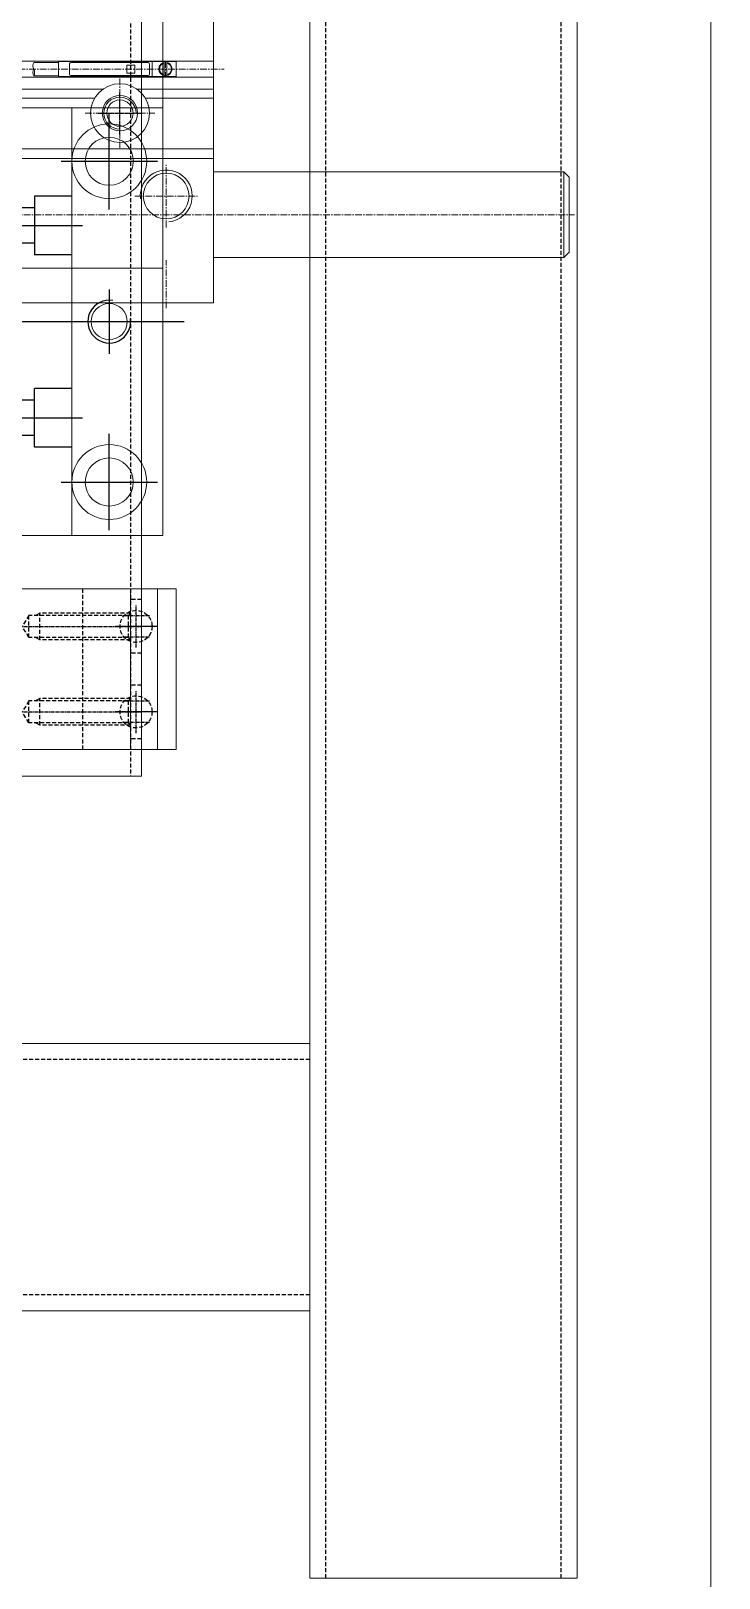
# Model space of a CAD drawing. Header units: millimetres. Extents: x -32759 to 129432, y 390 to 54305.
# Drawn here: x 18615.2 to 18743.9, y 24278.2 to 24567.5 of the extents above; entities that cross this region are included whole.
import ezdxf

# ---------------------------------------------------------------- set-up
doc = ezdxf.new("R2010")
doc.units = ezdxf.units.MM
for name, pattern in [('CENTER', [2, 1.25, -0.25, 0.25, -0.25]), ('DASHED', [19.049999999999997, 12.7, -6.35]), ('HIDDEN', [0.375, 0.25, -0.125])]:
    doc.linetypes.add(name, pattern=pattern)
for name, color, linetype in [('1', 20, 'Continuous'), ('2', 2, 'DASHED'), ('4', 102, 'Continuous'), ('CL', 1, 'CENTER'), ('HL', 2, 'HIDDEN')]:
    doc.layers.add(name, color=color, linetype=linetype)
doc.layers.add('_BODY', color=7, linetype='Continuous', lineweight=13)
doc.styles.get("Standard").update_dxf_attribs({"font": 'arial.ttf'})
doc.dimstyles.new('AM_ISO$0', dxfattribs={"dimtxt": 3.5, "dimasz": 3.5, "dimexe": 1, "dimexo": 1, "dimgap": 1.5, "dimtad": 1, "dimdsep": 46, "dimtxsty": 'Standard', "dimcen": 0, "dimclrd": 256, "dimclre": 256, "dimclrt": 2, "dimadec": 0, "dimazin": 2, "dimtp": 0.1, "dimtm": 0.1, "dimtfac": 0.71, "dimtdec": 3, "dimtmove": 0, "dimatfit": 3, "dimfxl": 1, "dimlwd": -1, "dimlwe": -1, "dimarcsym": 1})

# ---------------------------------------------------------------- blocks, each defined once
blk = doc.blocks.new('A$C47CB2BA3')
at = {"color": 150}
for p, q in [((3.999995988277078, 79.99999733474759), (3.999995988277078, -2.6652560337e-06)), ((143.9999959882771, 79.99999733474395), (3.999995988277078, 79.99999733474395)), ((20.99999598827708, 79.99999733474395), (20.99999598827708, -2.6652560337e-06)), ((33.99999598827708, 79.99999733474395), (33.99999598827708, -2.6652560337e-06)), ((113.9999959882771, 79.99999733474395), (113.9999959882771, -2.6652560337e-06)), ((126.999995988277, 79.99999733474395), (126.999995988277, -2.6652560337e-06)), ((143.9999959882771, 79.99999733474759), (143.9999959882752, -2.6652560337e-06)), ((143.9999959882771, -2.6652560337e-06), (3.999995988277078, -2.6652560337e-06))]:
    blk.add_line(p, q, dxfattribs=at)
for centre, radius in [((13.99999598827708, 69.99999733474395), 7), ((133.999995988277, 69.99999733474395), 7), ((13.99999598827708, 69.99999733474395), 4.5), ((133.999995988277, 69.99999733474395), 4.5), ((13.99999598827708, 39.99999733474396), 3.375), ((133.999995988277, 39.99999733474761), 3.375), ((13.99999598827708, 9.999997334743966), 7), ((13.99999598827708, 9.999997334743966), 4.5), ((133.999995988277, 9.999997334743966), 7), ((133.999995988277, 9.999997334743966), 4.5)]:
    blk.add_circle(centre, radius, dxfattribs=at)
at = {"layer": '1'}
for p, q in [((13.99999598827708, 78.99999733474395), (13.99999598827708, 60.99999733474397)), ((73.99999598827708, 79.99999733474395), (73.99999598827708, -2.6652560337e-06)), ((133.999995988277, 78.99999733474395), (133.999995988277, 60.99999733474397)), ((22.99999598827708, 69.99999733474395), (4.999995988277078, 69.99999733474395)), ((124.9999959882771, 69.99999733474395), (142.9999959882771, 69.99999733474395)), ((35.99999598827708, 57.99999733474397), (18.99999598827526, 57.99999733474397)), ((35.99999598827526, 57.99999733474397), (18.99999598827526, 57.99999733474397)), ((111.9999959882807, 57.99999733474397), (128.9999959882807, 57.99999733474397)), ((111.9999959882807, 57.99999733474397), (128.9999959882807, 57.99999733474397)), ((13.99999598827708, 33.99999733474397), (13.99999598827708, 45.99999733474397)), ((133.999995988277, 33.99999733474761), (133.999995988277, 45.9999973347476)), ((147.9999959882771, 39.99999733474396), (-4.0117229219e-06, 39.99999733474396)), ((35.99999598827708, 21.99999733474397), (18.99999598827526, 21.99999733474397)), ((35.99999598827526, 21.99999733474397), (18.99999598827526, 21.99999733474397)), ((111.9999959882807, 21.99999733474397), (128.9999959882807, 21.99999733474397)), ((111.9999959882807, 21.99999733474397), (128.9999959882807, 21.99999733474397)), ((13.99999598827708, 18.99999733474396), (13.99999598827708, 0.9999973347439663)), ((133.999995988277, 18.99999733474396), (133.999995988277, 0.9999973347439663)), ((22.99999598827708, 9.999997334743966), (4.999995988277078, 9.999997334743966)), ((124.9999959882771, 9.999997334743966), (142.9999959882771, 9.999997334743966))]:
    blk.add_line(p, q, dxfattribs=at)
at = {"layer": '2'}
for p, q in [((20.99999598827708, 63.49999733474397), (27.99999598827708, 63.49999733474397)), ((27.99999598827708, 63.49999733474397), (27.99999598827708, 52.49999733474396)), ((27.99999598827708, 61.29999733474687), (33.99999598827526, 61.29999733474687)), ((119.9999959882807, 61.29999733474687), (113.9999959882807, 61.29999733474687)), ((119.9999959882807, 63.49999733474397), (119.9999959882807, 52.49999733474396)), ((126.9999959882807, 63.49999733474397), (119.9999959882807, 63.49999733474397)), ((20.99999598827708, 52.49999733474396), (27.99999598827708, 52.49999733474396)), ((27.99999598827708, 54.69999733474105), (33.99999598827526, 54.69999733474105)), ((119.9999959882807, 54.69999733474105), (113.9999959882807, 54.69999733474105)), ((126.9999959882807, 52.49999733474396), (119.9999959882807, 52.49999733474396)), ((20.99999598827708, 27.49999733474397), (27.99999598827708, 27.49999733474397)), ((27.99999598827708, 16.49999733474396), (27.99999598827708, 27.49999733474397)), ((119.9999959882807, 16.49999733474396), (119.9999959882807, 27.49999733474397)), ((126.9999959882807, 27.49999733474397), (119.9999959882807, 27.49999733474397)), ((27.99999598827708, 25.29999733474688), (33.99999598827526, 25.29999733474688)), ((119.9999959882807, 25.29999733474688), (113.9999959882807, 25.29999733474688)), ((27.99999598827708, 18.69999733474105), (33.99999598827526, 18.69999733474105)), ((119.9999959882807, 18.69999733474105), (113.9999959882807, 18.69999733474105)), ((20.99999598827708, 16.49999733474396), (27.99999598827708, 16.49999733474396)), ((126.9999959882807, 16.49999733474396), (119.9999959882807, 16.49999733474396))]:
    blk.add_line(p, q, dxfattribs=at)
at = {"layer": '4'}
for centre in [(13.99999598827708, 39.99999733474396), (133.999995988277, 39.99999733474761)]:
    blk.add_arc(centre, 4, 260.2684532389634, 188.8135262855529, dxfattribs=at)
blk = doc.blocks.new('yuityur')
for p, q in [((317600.4812906328, 15101.29679105121), (317437.9812906328, 15101.29679105121)), ((317437.9812906328, 15101.29679105121), (317437.9812906328, 14988.29679301816)), ((317372.4812906328, 15092.79679203469), (317371.4812906327, 15091.79679203469)), ((317371.4812906327, 15077.79679203468), (317371.4812906327, 15091.79679203469)), ((317372.4812906328, 15076.79679203469), (317372.4812906328, 15092.79679203469)), ((317437.9812906328, 15092.79679203469), (317372.4812906328, 15092.79679203469)), ((317371.4812906327, 15077.79679203468), (317372.4812906328, 15076.79679203469)), ((317437.9812906328, 15076.79679203469), (317372.4812906328, 15076.79679203469)), ((317600.4812906328, 15074.29679126013), (317437.9812906328, 15074.29679126013)), ((317600.4812906328, 15072.47693974935), (317437.9812906328, 15072.47693974935)), ((317450.7473700389, 15062.99679278272), (317437.9812906328, 15062.99679278272)), ((317574.7473700389, 15062.99679278272), (317460.2152112266, 15062.99679278272)), ((317452.3190130998, 15061.29679194528), (317437.9812906328, 15061.29679194528)), ((317600.4812906328, 15059.04679204214), (317437.9812906328, 15059.04679204214)), ((317576.3190130998, 15061.29679194528), (317458.6435681657, 15061.29679194528)), ((317600.4812906328, 15056.04679248172), (317437.9812906328, 15056.04679248172))]:
    blk.add_line(p, q)
at = {"color": 2, "linetype": 'CENTER'}
for p, q in [((317446.8312906328, 15102.29679161745), (317446.8312906328, 15093.29679161745)), ((317446.8312906328, 15087.15799831295), (317446.8312906328, 15075.43558378947)), ((317623.4812906328, 15084.79679203468), (317370.4812906328, 15084.79679203468)), ((317452.6924978945, 15081.29679105121), (317440.970083371, 15081.29679105121)), ((317455.4812906328, 15059.29679203469), (317455.4812906328, 15072.29679203468)), ((317461.9812906328, 15065.79679203469), (317448.9812906328, 15065.79679203469)), ((317446.9812904539, 15056.0467920168), (317446.9812904539, 15059.04679204288)), ((317602.4812906327, 15057.54679203469), (317435.9812906328, 15057.54679203469))]:
    blk.add_line(p, q, dxfattribs=at)
at = {"linetype": 'Continuous'}
for p, q in [((317444.9812906328, 15059.04679204288), (317444.9812906328, 15056.0467920168)), ((317466.9812913867, 15056.0467920168), (317466.9812913867, 15059.04679204288)), ((317466.9812913867, 15058.94679207976), (317444.9812906328, 15058.94679207976)), ((317466.9812913867, 15056.14679198961), (317444.9812906328, 15056.14679198961)), ((317446.7312904539, 15058.77153690607), (317446.7312904539, 15056.32204716329)), ((317447.2312914673, 15056.32204737012), (317447.2312914673, 15058.77153669923)), ((317449.4812904391, 15056.1467921796), (317449.4812904391, 15058.94679207976)), ((317449.9312909457, 15058.49679218668), (317449.9312909457, 15056.59679188269)), ((317464.6812913089, 15058.74679218668), (317450.1812909457, 15058.74679218668)), ((317464.6812913089, 15056.34679188269), (317450.1812909457, 15056.34679188269)), ((317454.1812911767, 15058.2967921362), (317452.6812909308, 15058.2967921362)), ((317452.6812909308, 15058.2967921362), (317452.6812909308, 15056.79679212316)), ((317454.1812911767, 15056.79679193317), (317452.6812909308, 15056.79679193317)), ((317454.1812911767, 15056.79679212316), (317454.1812911767, 15058.2967921362)), ((317464.9312913089, 15056.59679188269), (317464.9312913089, 15058.49679218668)), ((317471.6042049928, 15058.79679210174), (317466.9812913867, 15058.79679210174)), ((317471.6042049928, 15056.29679196763), (317466.9812913867, 15056.29679196763))]:
    blk.add_line(p, q, dxfattribs=at)
for centre, radius in [((317446.8312906328, 15081.29679105121), 4.283), ((317455.4812906328, 15065.79679203469), 5.5), ((317455.4812906328, 15065.79679203469), 3.299999999999999), ((317446.9812904539, 15057.54679203469), 1.25)]:
    blk.add_circle(centre, radius)
at = {"color": 2}
for centre, radius, start, end in [((317446.8312906328, 15081.29679105121), 4.861207261738095, 95.97299735435936, 5.972997358592306), ((317472.6867368056, 15058.17179206821), 1.250000067055226, 150.0000000014246, 209.9999999985754), ((317470.52167318, 15058.17179206821), 1.250000067055226, 330.0000000014246, 29.99999999857542), ((317470.52167318, 15056.92179200116), 1.250000067055226, 330.0000000014246, 29.99999999857542)]:
    blk.add_arc(centre, radius, start, end, dxfattribs=at)
for start, end in [(102.8395884082798, 257.1604115917202), (282.8396413318234, 77.16035866817658)]:
    blk.add_arc((317446.9812904539, 15057.54679203469), 1.125, start, end)
at = {"linetype": 'Continuous'}
for centre, start, end in [((317450.1812909457, 15058.49679218668), 90, 180), ((317450.1812909457, 15056.59679188269), 180, 270), ((317464.6812913089, 15058.49679218668), 0, 90), ((317464.6812913089, 15056.59679188269), 270, 0)]:
    blk.add_arc(centre, 0.25, start, end, dxfattribs=at)
blk = doc.blocks.new('yuire')
at = {"ltscale": 0.5}
blk.add_circle((309666.9026595243, 37015.0765861217), 2.458733999999999, dxfattribs=at)
at = {"color": 1, "ltscale": 0.5}
blk.add_arc((309666.9026595243, 37015.0765861217), 3, 270, 180, dxfattribs=at)
at = {"layer": 'CL', "ltscale": 0.5}
for p, q in [((309666.9026595243, 37019.07658612169), (309666.9026595243, 37011.0765861217)), ((309662.9026595242, 37015.0765861217), (309670.9026595243, 37015.0765861217))]:
    blk.add_line(p, q, dxfattribs=at)
blk = doc.blocks.new('uyiowe')
at = {"ltscale": 0.5}
for radius in [4, 2.25]:
    blk.add_circle((309621.9492393732, 36922.16008243337), radius, dxfattribs=at)
at = {"layer": 'CL', "ltscale": 0.5}
for p, q in [((309621.9492393732, 36927.16008243337), (309621.9492393732, 36917.16008243338)), ((309616.9492393733, 36922.16008243337), (309626.9492393732, 36922.16008243337))]:
    blk.add_line(p, q, dxfattribs=at)
blk = doc.blocks.new('tituyt')
at = {"ltscale": 0.5}
for p, q in [((311409.1606329897, 38426.71802375285), (311409.1606329897, 38286.71802375279)), ((311409.1606329897, 38426.71802375285), (311519.1606310228, 38426.71802375285)), ((311519.1606310228, 38426.71802375285), (311519.1606310228, 38286.71802375279)), ((311409.1606329897, 38286.71802375279), (311519.1606310228, 38286.71802375275))]:
    blk.add_line(p, q, dxfattribs=at)
at = {"layer": 'CL', "ltscale": 0.5}
blk.add_line((311406.1606329896, 38356.71802375282), (311522.1606310228, 38356.71802375282), dxfattribs=at)
at = {"layer": 'HL', "ltscale": 3}
for p, q in [((311409.1606329897, 38396.71802375286), (311519.1606310228, 38396.71802375286)), ((311409.1606329897, 38316.71802375286), (311519.1606310228, 38316.71802375286))]:
    blk.add_line(p, q, dxfattribs=at)
for name, p in [('yuire', (1771.257972481951, 1403.641437630845)), ('yuire', (1813.257972481952, 1403.641437630845)), ('uyiowe', (1797.211392632976, 1469.557941319363)), ('uyiowe', (1837.211392632976, 1469.557941319363)), ('uyiowe', (1877.211392632976, 1469.557941319363)), ('uyiowe', (1797.211392632976, 1399.557941319421)), ('uyiowe', (1837.211392632976, 1399.557941319421)), ('uyiowe', (1877.211392632976, 1399.557941319421)), ('yuire', (1771.257972481951, 1279.64143763137)), ('yuire', (1813.257972481952, 1279.64143763137))]:
    blk.add_blockref(name, p)
blk = doc.blocks.new('f78iy')
at = {"layer": 'CL', "ltscale": 0.5}
for p, q in [((312941.8509451241, 25995.17623510765), (312941.8509451241, 26003.1762351077)), ((312939.8509451241, 25996.67623510765), (312939.8509451241, 26001.6762351077)), ((312943.8509451242, 25996.67623510765), (312943.8509451242, 26001.6762351077))]:
    blk.add_line(p, q, dxfattribs=at)
at = {"layer": 'HL', "ltscale": 3}
for p, q in [((312936.8509451241, 25998.17623510765), (312936.8509451242, 26000.1762351077)), ((312946.8509451241, 25998.17623510765), (312946.8509451241, 26000.1762351077))]:
    blk.add_line(p, q, dxfattribs=at)
blk = doc.blocks.new('uyiret')
at = {"color": 6, "ltscale": 0.5}
for p, q in [((312929.8509451241, 25998.17623510765), (312929.8509451241, 26130.17623510765)), ((314179.8509451241, 25998.17623510765), (312929.8509451241, 25998.17623510765))]:
    blk.add_line(p, q, dxfattribs=at)
at = {"layer": 'HL', "ltscale": 3}
blk.add_line((314179.8509451241, 26000.17623510771), (312929.8509451241, 26000.1762351077), dxfattribs=at)
at = {"color": 6}
for p in [(0, 0), (16, 0)]:
    blk.add_blockref('f78iy', p, dxfattribs=at)
blk = doc.blocks.new('uitrtut')
at = {"layer": 'CL', "ltscale": 0.5}
for p, q in [((315044.850567129, 26081.25090619823), (315044.850567129, 26073.29461537401)), ((315040.8724217169, 26077.27276078612), (315048.8287125411, 26077.27276078612))]:
    blk.add_line(p, q, dxfattribs=at)
at = {"layer": 'HL', "ltscale": 3}
blk.add_circle((315044.850567129, 26077.27276078612), 3, dxfattribs=at)
blk = doc.blocks.new('t8reey')
at = {"layer": 'CL', "ltscale": 0.5}
blk.add_line((315050.8355124537, 26049.7985901963), (315025.8355124537, 26049.7985901963), dxfattribs=at)
at = {"layer": 'HL', "ltscale": 3}
for p, q in [((315027.8355124537, 26052.2985901963), (315028.268525254, 26051.865577396)), ((315027.8355124537, 26052.2985901963), (315044.8355124537, 26052.2985901963)), ((315044.8355124537, 26052.2985901963), (315044.8355124537, 26047.2985901963)), ((315044.8355124537, 26052.2985901963), (315045.5854906235, 26051.865577396)), ((315028.268525254, 26051.865577396), (315028.268525254, 26047.73160299659)), ((315028.268525254, 26051.865577396), (315046.9024996534, 26051.865577396)), ((315046.9024996534, 26051.865577396), (315046.9024996534, 26047.73160299659)), ((315046.9024996534, 26051.865577396), (315048.0959780626, 26049.7985901963)), ((315046.9024996534, 26047.73160299659), (315048.0959780626, 26049.7985901963)), ((315027.8355124537, 26047.2985901963), (315028.268525254, 26047.73160299659)), ((315027.8355124537, 26047.2985901963), (315044.8355124537, 26047.2985901963)), ((315028.268525254, 26047.73160299659), (315046.9024996534, 26047.73160299659)), ((315044.8355124537, 26047.2985901963), (315045.5854906235, 26047.73160299659))]:
    blk.add_line(p, q, dxfattribs=at)
blk = doc.blocks.new('t76rtyr')
at = {"ltscale": 0.5}
for p, q in [((314535.7391178384, 25980.96022302279), (314535.7391178384, 26010.9602230228)), ((314680.7391178385, 26010.9602230228), (314535.7391178384, 26010.9602230228)), ((314539.2391178385, 25980.96022302279), (314539.2391178385, 26010.9602230228)), ((314544.2391178386, 25980.96022302279), (314544.2391178386, 26010.9602230228)), ((314672.2391178385, 25980.9602230228), (314672.2391178384, 26010.9602230228)), ((314677.2391178385, 25980.9602230228), (314677.2391178385, 26010.9602230228)), ((314680.7391178385, 25980.96022302279), (314680.7391178384, 26010.96022302279)), ((314680.7391178385, 25980.96022302279), (314535.7391178384, 25980.96022302279))]:
    blk.add_line(p, q, dxfattribs=at)
at = {"layer": 'CL', "ltscale": 0.5}
blk.add_line((314608.2391178385, 26013.96022302279), (314608.2391178385, 25977.96022302279), dxfattribs=at)
at = {"layer": 'HL', "ltscale": 3}
for p, q in [((314553.2391178385, 25980.96022302279), (314553.2391178385, 26010.9602230228)), ((314566.2391178385, 25980.96022302279), (314566.2391178385, 26010.9602230228)), ((314650.2391178384, 25980.96022302279), (314650.2391178384, 26010.9602230228)), ((314663.2391178386, 25980.96022302279), (314663.2391178385, 26010.9602230228))]:
    blk.add_line(p, q, dxfattribs=at)
for name, p in [('uitrtut', (-501.6114492905326, -73.31253776326412)), ('t8reey', (-483.5963944935356, -45.83836864052017)), ('uitrtut', (-371.6114492905326, -73.31253776326412)), ('uitrtut', (-501.6114492905326, -89.31253776326412)), ('uitrtut', (-371.6114492905326, -89.31253776326412)), ('t8reey', (-483.596394493652, -61.83836864052017))]:
    blk.add_blockref(name, p)
at = {"xscale": -1, "rotation": 359.9999999997329}
for p in [(629700.0746301706, -45.83836864191715), (629700.0746301706, -61.83836864191715)]:
    blk.add_blockref('t8reey', p, dxfattribs=at)
blk = doc.blocks.new('76irytr')
at = {"rotation": 90}
for name, p in [('yuityur', (328119.6477371589, -287182.073887227)), ('A$C47CB2BA3', (313054.850942459, 30261.4074074178))]:
    blk.add_blockref(name, p, dxfattribs=at)
at = {"color": 6, "rotation": 90}
blk.add_blockref('t76rtyr', (338945.811168147, -284272.8317144325), dxfattribs=at)
blk.add_blockref('tituyt', (1615.690313118044, -8021.310620346771))
at = {"color": 6}
blk.add_blockref('uyiret', (1.164153218269348e-10, 4271.231168298429), dxfattribs=at)
blk = doc.blocks.new('ryutytyu')
at = {"ltscale": 0.5}
for p, q in [((302212.3292436041, 18648.85382763692), (300422.3292436041, 18648.85382763692)), ((300422.3292436041, 18648.85382763692), (300422.3292436041, 18598.85382763692)), ((300422.3292436041, 18598.85382763692), (302212.3292436041, 18598.85382763692))]:
    blk.add_line(p, q, dxfattribs=at)
at = {"layer": 'HL', "ltscale": 3}
for p, q in [((300422.3292436041, 18645.85382763692), (302212.3292436041, 18645.85382763692)), ((300422.3292436041, 18601.85382763692), (302212.3292436041, 18601.85382763692))]:
    blk.add_line(p, q, dxfattribs=at)
blk = doc.blocks.new('y8ere')
at = {"ltscale": 0.5}
for p, q in [((303738.9706112277, 19818.51864063635), (303738.9706112277, 19518.51864063635)), ((303738.9706112277, 19818.51864063635), (303788.9706112277, 19818.51864063635)), ((303788.9706112277, 19518.51864063635), (303788.9706112277, 19818.51864063635)), ((303738.9706112277, 19518.51864063635), (303788.9706112277, 19518.51864063635))]:
    blk.add_line(p, q, dxfattribs=at)
at = {"layer": 'HL', "ltscale": 3}
for p, q in [((303741.9706112277, 19518.51864063635), (303741.9706112277, 19818.51864063635)), ((303785.9706112277, 19518.51864063635), (303785.9706112277, 19818.51864063635))]:
    blk.add_line(p, q, dxfattribs=at)
blk = doc.blocks.new('tyrytu')
for name, p in [('y8ere', (307.8300177206402, 0)), ('ryutytyu', (3574.471385344164, 869.6648129994282))]:
    blk.add_blockref(name, p)
blk = doc.blocks.new('yiuytu')
blk.add_blockref('tyrytu', (2812.730954164173, 17459.81738643628))
blk = doc.blocks.new('uttyrt')
at = {"ltscale": 0.5}
blk.add_line((298582.8904850913, -8.000123534697195), (295752.8904850913, -8.000123534697195), dxfattribs=at)
blk = doc.blocks.new('*D1346')
at = {"linetype": 'ByBlock', "ltscale": 0.5, "transparency": 16777216}
for p, q in [((97795.89534007563, 11019.9603792209), (97795.8953400756, 11065.88484289439)), ((98305.89534007563, 11019.96037922132), (98305.8953400756, 11065.88484289482)), ((97799.3953400756, 11064.8848428944), (98302.3953400756, 11064.88484289482))]:
    blk.add_line(p, q, dxfattribs=at)
at = {"ltscale": 0.5, "transparency": 16777216}
for points in [[(97799.3953400756, 11064.30150956106), (97799.3953400756, 11065.46817622773), (97795.8953400756, 11064.88484289439)], [(98302.3953400756, 11064.30150956148), (98302.3953400756, 11065.46817622815), (98305.8953400756, 11064.88484289482)]]:
    blk.add_solid(points, dxfattribs=at)
at = {"layer": 'Defpoints', "color": 0, "ltscale": 0.5, "transparency": 16777216}
for p in [(98305.8953400756, 11064.88484289482), (97795.89534007563, 11018.9603792209), (98305.89534007563, 11018.96037922132)]:
    blk.add_point(p, dxfattribs=at)
at = {"color": 2, "ltscale": 0.5, "transparency": 16777216, "insert": (98050.8953400756, 11061.59783743758), "char_height": 3.5, "attachment_point": 5, "rotation": 180.00000000004763}
blk.add_mtext('510', dxfattribs=at)
blk = doc.blocks.new('y8e5ey')
at = {"ltscale": 0.5}
dim = blk.add_linear_dim(base=(98305.8953400756, 11064.88484289482), p1=(97795.89534007563, 11018.9603792209), p2=(98305.89534007563, 11018.96037922132), angle=180.0000000000476, dimstyle='AM_ISO$0', dxfattribs=at)
dim.commit()
dim.dimension.update_dxf_attribs({"geometry": '*D1346', "text_midpoint": (98050.8953400756, 11061.59783743758)})
blk = doc.blocks.new('1')
at = {"color": 6, "xscale": -1}
blk.add_blockref('y8e5ey', (100575.7633886722, -6800.076892491096), dxfattribs=at)
blk = doc.blocks.new('sdfgsdfgcxvxbxcv')
blk.add_blockref('1', (266381.0378924079, 132792.9913177555))
at = {"rotation": 90}
for name, p in [('uttyrt', (267078.2772460204, -159729.7618851354)), ('yiuytu', (303989.6133966275, -169811.4029831565)), ('76irytr', (297249.1848438207, -175781.7223451687))]:
    blk.add_blockref(name, p, dxfattribs=at)
blk = doc.blocks.new('2')
at = {"color": 6, "xscale": -1}
blk.add_blockref('y8e5ey', (121155.7523330449, -6800.076892491096), dxfattribs=at)
blk = doc.blocks.new('sdfgcxvbcbxcvbxc')
blk.add_blockref('2', (292948.3259283609, 132792.9913177555))

msp = doc.modelspace()

# ---------------------------------------------------------------- block references
at = {"layer": '_BODY'}
for name in ['sdfgcxvbcbxcvbxc', 'sdfgsdfgcxvxbxcv']:
    msp.add_blockref(name, (-248343.9117431091, -112719.9742592663), dxfattribs=at)

doc.saveas('drawing.dxf')
